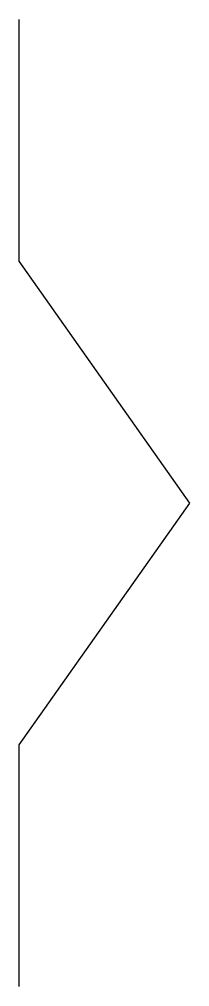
# Model space of a CAD drawing. Extents: x 0 to 5.3, y 0 to 30.
import ezdxf

# ---------------------------------------------------------------- set-up
doc = ezdxf.new("R2010")
doc.units = 0
doc.layers.get('0').update_dxf_attribs({"linetype": 'CONTINUOUS'})

msp = doc.modelspace()

# ---------------------------------------------------------------- linework, layer by layer
msp.add_lwpolyline([(0, 0), (0, 7.5), (5.3, 15), (0, 22.5), (0, 30)])

doc.saveas('drawing.dxf')
